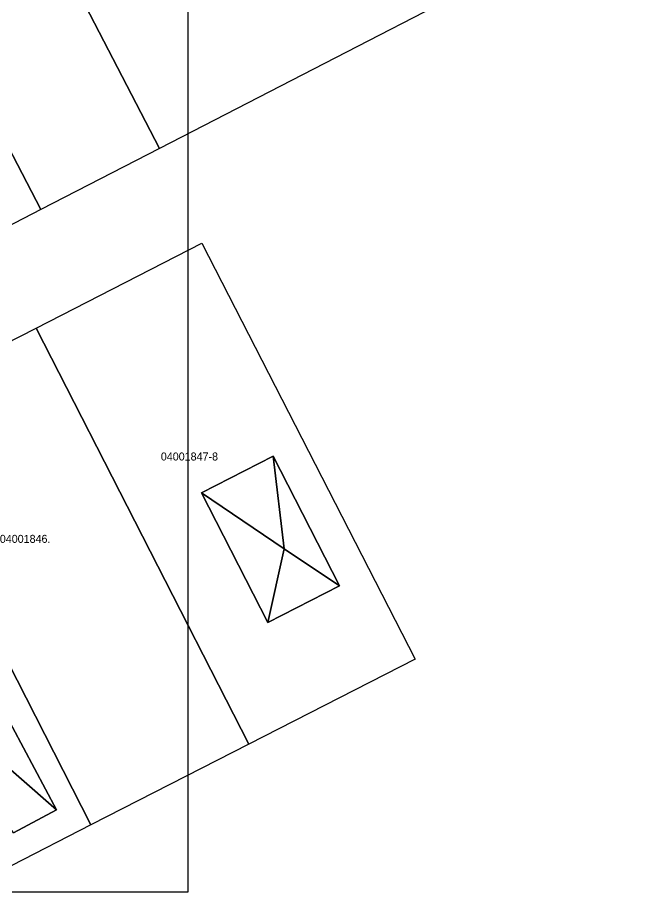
# Model space of a CAD drawing. Header units: metres. Extents: x 13469459 to 13470186, y 320521 to 321317.
# Drawn here: x 13469955.7 to 13470186.3, y 320585.7 to 320918.6 of the extents above; entities that cross this region are included whole.
import ezdxf

# ---------------------------------------------------------------- set-up
doc = ezdxf.new("R2010")
doc.units = ezdxf.units.M
for name, color, linetype in [('AERIAL', 250, 'Continuous'), ('BLDG-3D', 9, 'Continuous'), ('LABELS', 2, 'Continuous'), ('PARCELS', 8, 'Continuous')]:
    doc.layers.add(name, color=color, linetype=linetype)
picture_1 = doc.add_image_def('image1.jpg', size_in_pixel=(2080, 2080))

msp = doc.modelspace()

# ---------------------------------------------------------------- linework, layer by layer
at = {"layer": 'BLDG-3D'}
for points in [[(13470024.54, 320740.57), (13470051.45, 320754.31), (13470051.45, 320754.31, 27), (13470024.54, 320740.57, 27)], [(13470055.57, 320719.67, 27), (13470024.54, 320740.57, 27), (13470051.45, 320754.31, 27), (13470055.57, 320719.67, 27)], [(13470051.45, 320754.31), (13470076.26, 320705.74), (13470076.26, 320705.74, 27), (13470051.45, 320754.31, 27)], [(13470055.57, 320719.67, 27), (13470051.45, 320754.31, 27), (13470076.26, 320705.74, 27), (13470055.57, 320719.67, 27)], [(13470049.35, 320691.99), (13470024.54, 320740.57), (13470024.54, 320740.57, 27), (13470049.35, 320691.99, 27)], [(13470055.57, 320719.67, 27), (13470049.35, 320691.99, 27), (13470024.54, 320740.57, 27), (13470055.57, 320719.67, 27)], [(13470055.57, 320719.67, 27), (13470076.26, 320705.74, 27), (13470049.35, 320691.99, 27), (13470055.57, 320719.67, 27)], [(13470076.26, 320705.74), (13470049.35, 320691.99), (13470049.35, 320691.99, 27), (13470076.26, 320705.74, 27)], [(13469913.65, 320671.31, 44), (13469949.66, 320660.5, 44), (13469970.21, 320621.75, 44), (13469913.65, 320671.31, 44)], [(13469913.65, 320671.31, 44), (13469970.21, 320621.75, 44), (13469954.1, 320613.21, 44), (13469913.65, 320671.31, 44)], [(13469949.66, 320660.5), (13469970.21, 320621.75), (13469970.21, 320621.75, 44), (13469949.66, 320660.5, 44)], [(13469970.21, 320621.75), (13469954.1, 320613.21), (13469954.1, 320613.21, 44), (13469970.21, 320621.75, 44)]]:
    msp.add_3dface(points, dxfattribs=at)
at = {"layer": 'PARCELS', "elevation": 0.1}
for points in [[(13469933.79, 321014.29), (13470111.63, 321106.2), (13470186.29, 320961.21), (13470008.78, 320869.63), (13469933.79, 321014.29)], [(13469889.33, 320991.4), (13469933.79, 321014.29), (13470008.78, 320869.63), (13469964.32, 320846.74), (13469889.33, 320991.4)], [(13469822.97, 320956.89), (13469889.33, 320991.4), (13469964.32, 320846.74), (13469897.62, 320812.23), (13469822.97, 320956.89)], [(13469962.59, 320802.35), (13470024.64, 320834.2), (13470104.6, 320678.25), (13470042.23, 320646.4), (13469962.59, 320802.35)], [(13469903.53, 320772.15), (13469962.59, 320802.35), (13470042.23, 320646.4), (13469983.16, 320616.21), (13469903.53, 320772.15)], [(13469844.14, 320741.63), (13469903.53, 320772.15), (13469983.16, 320616.21), (13469923.77, 320585.68), (13469844.14, 320741.63)]]:
    msp.add_lwpolyline(points, close=True, dxfattribs=at)

# ---------------------------------------------------------------- texts
at = {"layer": 'LABELS'}
for s, p in [('04001847-8', (13470009.33, 320752.71)), ('04001846.', (13469949.01, 320721.85))]:
    msp.add_text(s, height=3, dxfattribs=at).set_placement(p)

# ---------------------------------------------------------------- pictures from other files: only their frames are drawn
at = {"layer": 'AERIAL'}
image = msp.add_image(picture_1, insert=(13469499.5, 320591, -0.5), size_in_units=(520, 520), dxfattribs=at)

doc.saveas('drawing.dxf')
